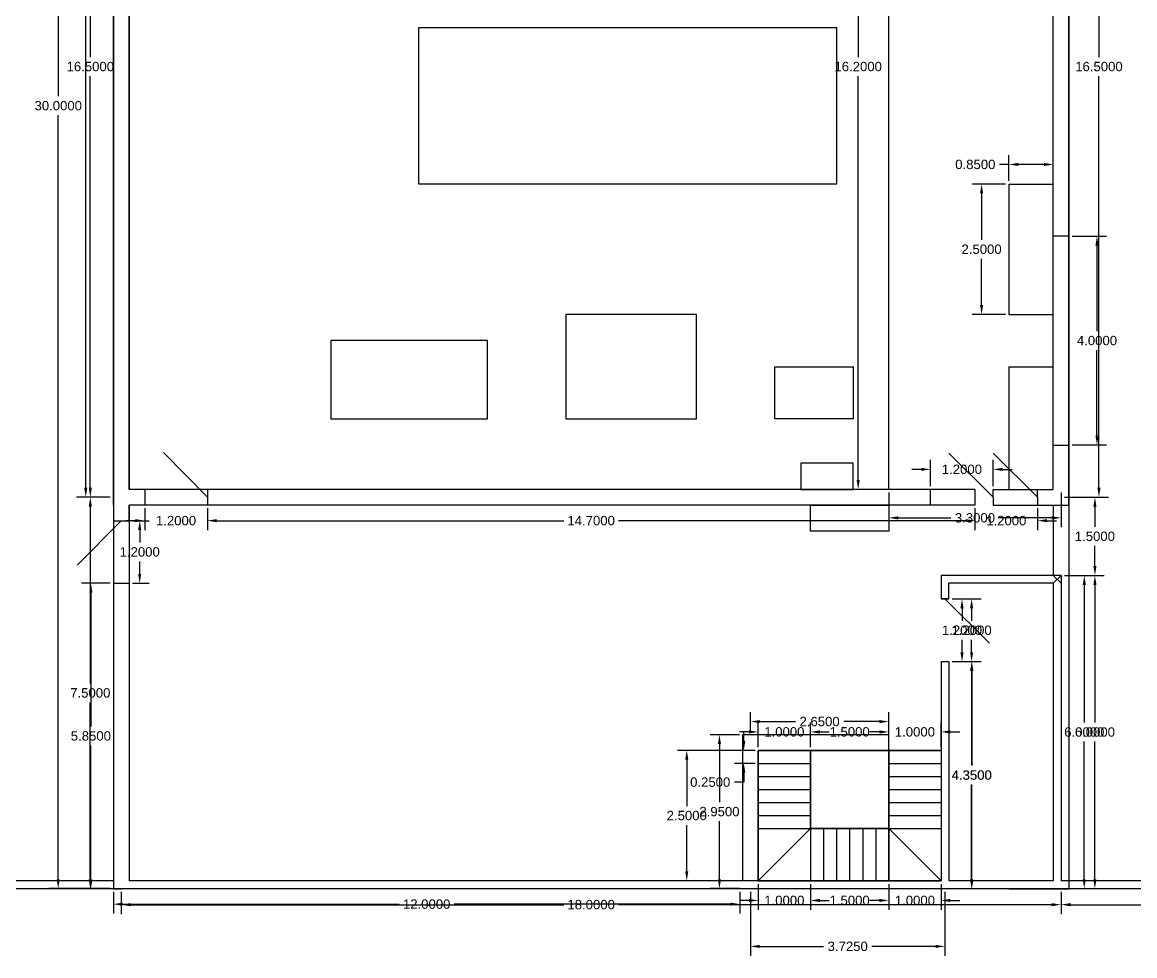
# Model space of a CAD drawing. Header units: millimetres. Extents: x 447.2 to 497.6, y 51.4 to 83.7.
# Drawn here: x 458.17 to 479.48, y 51.39 to 69.27 of the extents above; entities that cross this region are included whole.
import ezdxf

# ---------------------------------------------------------------- set-up
doc = ezdxf.new("R2010")
doc.units = ezdxf.units.MM
for name, color, linetype in [('Maq1', 30, 'Continuous'), ('Maq2', 140, 'Continuous'), ('Piso1', 1, 'Continuous'), ('Piso2', 5, 'Continuous')]:
    doc.layers.add(name, color=color, linetype=linetype)
doc.styles.get("Standard").update_dxf_attribs({"font": 'arial.ttf'})
doc.dimstyles.get("Standard").update_dxf_attribs({"dimtxt": 0.18, "dimasz": 0.18, "dimexe": 0.18, "dimexo": 0.0625, "dimgap": 0.09, "dimtad": 0, "dimtih": 1, "dimtoh": 1, "dimdec": 4, "dimzin": 0, "dimdsep": 46, "dimtxsty": 'Standard', "dimcen": 0.09, "dimadec": 0, "dimazin": 0, "dimtfac": 1, "dimtdec": 4, "dimtofl": 0, "dimtmove": 0, "dimatfit": 3, "dimfxl": 1, "dimtolj": 1, "dimtzin": 0, "dimarcsym": 0})

# ---------------------------------------------------------------- blocks, each defined once
blk = doc.blocks.new('*D41')
at = {"layer": 'Defpoints', "color": 0, "transparency": 16777216}
for p in [(478.065, 76.675), (478.065, 60.175), (478.79, 60.175)]:
    blk.add_point(p, dxfattribs=at)
at = {"layer": 'Piso1', "color": 0, "lineweight": -2, "transparency": 16777216}
for p, q in [((478.128, 76.675), (478.97, 76.675)), ((478.79, 76.495), (478.79, 68.607)), ((478.79, 60.355), (478.79, 68.243)), ((478.128, 60.175), (478.97, 60.175))]:
    blk.add_line(p, q, dxfattribs=at)
at = {"layer": 'Piso1', "color": 0, "transparency": 16777216}
for points in [[(478.76, 76.495), (478.82, 76.495), (478.79, 76.675)], [(478.76, 60.355), (478.82, 60.355), (478.79, 60.175)]]:
    blk.add_solid(points, dxfattribs=at)
at = {"layer": 'Piso1', "color": 0, "transparency": 16777216, "insert": (478.79, 68.425), "char_height": 0.18, "attachment_point": 5}
blk.add_mtext('\\A1;16.5000', dxfattribs=at)
blk = doc.blocks.new('*D43')
at = {"layer": 'Defpoints', "color": 0, "transparency": 16777216}
for p in [(459.915, 82.675), (459.386, 60.175), (459.915, 60.175)]:
    blk.add_point(p, dxfattribs=at)
at = {"layer": 'Piso1', "color": 0, "lineweight": -2, "transparency": 16777216}
for p, q in [((459.853, 82.675), (459.206, 82.675)), ((459.386, 82.495), (459.386, 71.607)), ((459.386, 60.355), (459.386, 71.243)), ((459.853, 60.175), (459.206, 60.175))]:
    blk.add_line(p, q, dxfattribs=at)
at = {"layer": 'Piso1', "color": 0, "transparency": 16777216}
for points in [[(459.356, 82.495), (459.416, 82.495), (459.386, 82.675)], [(459.356, 60.355), (459.416, 60.355), (459.386, 60.175)]]:
    blk.add_solid(points, dxfattribs=at)
at = {"layer": 'Piso1', "color": 0, "transparency": 16777216, "insert": (459.386, 71.425), "char_height": 0.18, "attachment_point": 5}
blk.add_mtext('\\A1;22.5000', dxfattribs=at)
blk = doc.blocks.new('*D45')
at = {"layer": 'Defpoints', "color": 0, "transparency": 16777216}
for p in [(461.715, 60.025), (476.415, 60.025), (461.715, 59.725)]:
    blk.add_point(p, dxfattribs=at)
at = {"layer": 'Piso1', "color": 0, "lineweight": -2, "transparency": 16777216}
for p, q in [((461.715, 59.962), (461.715, 59.545)), ((476.415, 59.962), (476.415, 59.545)), ((461.895, 59.725), (468.541, 59.725)), ((476.235, 59.725), (469.59, 59.725))]:
    blk.add_line(p, q, dxfattribs=at)
at = {"layer": 'Piso1', "color": 0, "transparency": 16777216}
for points in [[(461.895, 59.755), (461.895, 59.695), (461.715, 59.725)], [(476.235, 59.755), (476.235, 59.695), (476.415, 59.725)]]:
    blk.add_solid(points, dxfattribs=at)
at = {"layer": 'Piso1', "color": 0, "transparency": 16777216, "insert": (469.065, 59.725), "char_height": 0.18, "attachment_point": 5}
blk.add_mtext('\\A1;14.7000', dxfattribs=at)
blk = doc.blocks.new('*D46')
at = {"layer": 'Defpoints', "color": 0, "transparency": 16777216}
for p in [(473.265, 55.678), (472.265, 55.325), (473.265, 55.325)]:
    blk.add_point(p, dxfattribs=at)
at = {"layer": 'Piso1', "color": 0, "lineweight": -2, "transparency": 16777216}
for p, q in [((472.265, 55.387), (472.265, 55.858)), ((473.265, 55.387), (473.265, 55.858)), ((472.085, 55.678), (471.905, 55.678)), ((473.445, 55.678), (473.625, 55.678))]:
    blk.add_line(p, q, dxfattribs=at)
at = {"layer": 'Piso1', "color": 0, "transparency": 16777216}
for points in [[(472.085, 55.708), (472.085, 55.648), (472.265, 55.678)], [(473.445, 55.708), (473.445, 55.648), (473.265, 55.678)]]:
    blk.add_solid(points, dxfattribs=at)
at = {"layer": 'Piso1', "color": 0, "transparency": 16777216, "insert": (472.765, 55.678), "char_height": 0.18, "attachment_point": 5}
blk.add_mtext('\\A1;1.0000', dxfattribs=at)
blk = doc.blocks.new('*D48')
at = {"layer": 'Defpoints', "color": 0, "transparency": 16777216}
for p in [(473.265, 55.678), (473.265, 55.325), (474.765, 55.325)]:
    blk.add_point(p, dxfattribs=at)
at = {"layer": 'Piso1', "color": 0, "lineweight": -2, "transparency": 16777216}
for p, q in [((473.265, 55.387), (473.265, 55.858)), ((474.765, 55.387), (474.765, 55.858)), ((473.445, 55.678), (473.561, 55.678)), ((474.585, 55.678), (474.47, 55.678))]:
    blk.add_line(p, q, dxfattribs=at)
at = {"layer": 'Piso1', "color": 0, "transparency": 16777216}
for points in [[(473.445, 55.708), (473.445, 55.648), (473.265, 55.678)], [(474.585, 55.708), (474.585, 55.648), (474.765, 55.678)]]:
    blk.add_solid(points, dxfattribs=at)
at = {"layer": 'Piso1', "color": 0, "transparency": 16777216, "insert": (474.015, 55.678), "char_height": 0.18, "attachment_point": 5}
blk.add_mtext('\\A1;1.5000', dxfattribs=at)
blk = doc.blocks.new('*D49')
at = {"layer": 'Defpoints', "color": 0, "transparency": 16777216}
for p in [(475.915, 57.025), (475.915, 52.675), (476.351, 52.675)]:
    blk.add_point(p, dxfattribs=at)
at = {"layer": 'Piso1', "color": 0, "lineweight": -2, "transparency": 16777216}
for p, q in [((475.978, 57.025), (476.531, 57.025)), ((476.351, 56.845), (476.351, 55.032)), ((476.351, 52.855), (476.351, 54.668)), ((475.978, 52.675), (476.531, 52.675))]:
    blk.add_line(p, q, dxfattribs=at)
at = {"layer": 'Piso1', "color": 0, "transparency": 16777216}
for points in [[(476.321, 56.845), (476.381, 56.845), (476.351, 57.025)], [(476.321, 52.855), (476.381, 52.855), (476.351, 52.675)]]:
    blk.add_solid(points, dxfattribs=at)
at = {"layer": 'Piso1', "color": 0, "transparency": 16777216, "insert": (476.351, 54.85), "char_height": 0.18, "attachment_point": 5}
blk.add_mtext('\\A1;4.3500', dxfattribs=at)
blk = doc.blocks.new('*D50')
at = {"layer": 'Defpoints', "color": 0, "transparency": 16777216}
for p in [(475.915, 58.225), (475.915, 57.025), (476.351, 57.025)]:
    blk.add_point(p, dxfattribs=at)
at = {"layer": 'Piso1', "color": 0, "lineweight": -2, "transparency": 16777216}
for p, q in [((475.978, 58.225), (476.531, 58.225)), ((476.351, 58.045), (476.351, 57.807)), ((476.351, 57.205), (476.351, 57.443)), ((475.978, 57.025), (476.531, 57.025))]:
    blk.add_line(p, q, dxfattribs=at)
at = {"layer": 'Piso1', "color": 0, "transparency": 16777216}
for points in [[(476.321, 58.045), (476.381, 58.045), (476.351, 58.225)], [(476.321, 57.205), (476.381, 57.205), (476.351, 57.025)]]:
    blk.add_solid(points, dxfattribs=at)
at = {"layer": 'Piso1', "color": 0, "transparency": 16777216, "insert": (476.351, 57.625), "char_height": 0.18, "attachment_point": 5}
blk.add_mtext('\\A1;1.2000', dxfattribs=at)
blk = doc.blocks.new('*D52')
at = {"layer": 'Defpoints', "color": 0, "transparency": 16777216}
for p in [(459.915, 58.525), (459.484, 52.675), (459.915, 52.675)]:
    blk.add_point(p, dxfattribs=at)
at = {"layer": 'Piso1', "color": 0, "lineweight": -2, "transparency": 16777216}
for p, q in [((459.853, 58.525), (459.304, 58.525)), ((459.484, 58.345), (459.484, 55.782)), ((459.484, 52.855), (459.484, 55.418)), ((459.853, 52.675), (459.304, 52.675))]:
    blk.add_line(p, q, dxfattribs=at)
at = {"layer": 'Piso1', "color": 0, "transparency": 16777216}
for points in [[(459.454, 58.345), (459.514, 58.345), (459.484, 58.525)], [(459.454, 52.855), (459.514, 52.855), (459.484, 52.675)]]:
    blk.add_solid(points, dxfattribs=at)
at = {"layer": 'Piso1', "color": 0, "transparency": 16777216, "insert": (459.484, 55.6), "char_height": 0.18, "attachment_point": 5}
blk.add_mtext('\\A1;5.8500', dxfattribs=at)
blk = doc.blocks.new('*D53')
at = {"layer": 'Defpoints', "color": 0, "transparency": 16777216}
for p in [(460.215, 59.725), (460.215, 58.525), (460.419, 58.525)]:
    blk.add_point(p, dxfattribs=at)
at = {"layer": 'Piso1', "color": 0, "lineweight": -2, "transparency": 16777216}
for p, q in [((460.278, 59.725), (460.599, 59.725)), ((460.419, 59.545), (460.419, 59.307)), ((460.419, 58.705), (460.419, 58.943)), ((460.278, 58.525), (460.599, 58.525))]:
    blk.add_line(p, q, dxfattribs=at)
at = {"layer": 'Piso1', "color": 0, "transparency": 16777216}
for points in [[(460.389, 59.545), (460.449, 59.545), (460.419, 59.725)], [(460.389, 58.705), (460.449, 58.705), (460.419, 58.525)]]:
    blk.add_solid(points, dxfattribs=at)
at = {"layer": 'Piso1', "color": 0, "transparency": 16777216, "insert": (460.419, 59.125), "char_height": 0.18, "attachment_point": 5}
blk.add_mtext('\\A1;1.2000', dxfattribs=at)
blk = doc.blocks.new('*D54')
at = {"layer": 'Defpoints', "color": 0, "transparency": 16777216}
for p in [(460.515, 60.025), (461.715, 60.025), (460.515, 59.725)]:
    blk.add_point(p, dxfattribs=at)
at = {"layer": 'Piso1', "color": 0, "lineweight": -2, "transparency": 16777216}
for p, q in [((460.515, 59.962), (460.515, 59.545)), ((461.715, 59.962), (461.715, 59.545)), ((460.335, 59.725), (460.155, 59.725)), ((461.895, 59.725), (462.075, 59.725))]:
    blk.add_line(p, q, dxfattribs=at)
at = {"layer": 'Piso1', "color": 0, "transparency": 16777216}
for points in [[(460.335, 59.755), (460.335, 59.695), (460.515, 59.725)], [(461.895, 59.755), (461.895, 59.695), (461.715, 59.725)]]:
    blk.add_solid(points, dxfattribs=at)
at = {"layer": 'Piso1', "color": 0, "transparency": 16777216, "insert": (461.115, 59.725), "char_height": 0.18, "attachment_point": 5}
blk.add_mtext('\\A1;1.2000', dxfattribs=at)
blk = doc.blocks.new('*D55')
at = {"layer": 'Defpoints', "color": 0, "transparency": 16777216}
for p in [(476.415, 60.025), (477.615, 60.025), (476.415, 59.725)]:
    blk.add_point(p, dxfattribs=at)
at = {"layer": 'Piso1', "color": 0, "lineweight": -2, "transparency": 16777216}
for p, q in [((476.415, 59.962), (476.415, 59.545)), ((477.615, 59.962), (477.615, 59.545)), ((476.235, 59.725), (476.055, 59.725)), ((477.795, 59.725), (477.975, 59.725))]:
    blk.add_line(p, q, dxfattribs=at)
at = {"layer": 'Piso1', "color": 0, "transparency": 16777216}
for points in [[(476.235, 59.755), (476.235, 59.695), (476.415, 59.725)], [(477.795, 59.755), (477.795, 59.695), (477.615, 59.725)]]:
    blk.add_solid(points, dxfattribs=at)
at = {"layer": 'Piso1', "color": 0, "transparency": 16777216, "insert": (477.015, 59.725), "char_height": 0.18, "attachment_point": 5}
blk.add_mtext('\\A1;1.2000', dxfattribs=at)
blk = doc.blocks.new('*D56')
at = {"layer": 'Defpoints', "color": 0, "transparency": 16777216}
for p in [(472.265, 55.325), (470.896, 52.825), (472.265, 52.825)]:
    blk.add_point(p, dxfattribs=at)
at = {"layer": 'Piso1', "color": 0, "lineweight": -2, "transparency": 16777216}
for p, q in [((472.203, 55.325), (470.716, 55.325)), ((470.896, 55.145), (470.896, 54.257)), ((470.896, 53.005), (470.896, 53.893)), ((472.203, 52.825), (470.716, 52.825))]:
    blk.add_line(p, q, dxfattribs=at)
at = {"layer": 'Piso1', "color": 0, "transparency": 16777216}
for points in [[(470.866, 55.145), (470.926, 55.145), (470.896, 55.325)], [(470.866, 53.005), (470.926, 53.005), (470.896, 52.825)]]:
    blk.add_solid(points, dxfattribs=at)
at = {"layer": 'Piso1', "color": 0, "transparency": 16777216, "insert": (470.896, 54.075), "char_height": 0.18, "attachment_point": 5}
blk.add_mtext('\\A1;2.5000', dxfattribs=at)
blk = doc.blocks.new('*D57')
at = {"layer": 'Defpoints', "color": 0, "transparency": 16777216}
for p in [(472.265, 55.325), (471.988, 55.075), (472.265, 55.075)]:
    blk.add_point(p, dxfattribs=at)
at = {"layer": 'Piso1', "color": 0, "lineweight": -2, "transparency": 16777216}
for p, q in [((471.988, 55.505), (471.988, 55.685)), ((472.203, 55.325), (471.808, 55.325)), ((472.203, 55.075), (471.808, 55.075)), ((471.988, 54.895), (471.988, 54.715)), ((471.988, 54.715), (471.808, 54.715))]:
    blk.add_line(p, q, dxfattribs=at)
at = {"layer": 'Piso1', "color": 0, "transparency": 16777216}
for points in [[(471.958, 55.505), (472.018, 55.505), (471.988, 55.325)], [(471.958, 54.895), (472.018, 54.895), (471.988, 55.075)]]:
    blk.add_solid(points, dxfattribs=at)
at = {"layer": 'Piso1', "color": 0, "transparency": 16777216, "insert": (471.345, 54.715), "char_height": 0.18, "attachment_point": 5}
blk.add_mtext('\\A1;0.2500', dxfattribs=at)
blk = doc.blocks.new('*D58')
at = {"layer": 'Defpoints', "color": 0, "transparency": 16777216}
for p in [(474.765, 55.678), (474.765, 55.325), (475.765, 55.325)]:
    blk.add_point(p, dxfattribs=at)
at = {"layer": 'Piso1', "color": 0, "lineweight": -2, "transparency": 16777216}
for p, q in [((474.765, 55.387), (474.765, 55.858)), ((475.765, 55.387), (475.765, 55.858)), ((474.585, 55.678), (474.405, 55.678)), ((475.945, 55.678), (476.125, 55.678))]:
    blk.add_line(p, q, dxfattribs=at)
at = {"layer": 'Piso1', "color": 0, "transparency": 16777216}
for points in [[(474.585, 55.708), (474.585, 55.648), (474.765, 55.678)], [(475.945, 55.708), (475.945, 55.648), (475.765, 55.678)]]:
    blk.add_solid(points, dxfattribs=at)
at = {"layer": 'Piso1', "color": 0, "transparency": 16777216, "insert": (475.265, 55.678), "char_height": 0.18, "attachment_point": 5}
blk.add_mtext('\\A1;1.0000', dxfattribs=at)
blk = doc.blocks.new('*D72')
at = {"layer": 'Defpoints', "color": 0, "transparency": 16777216}
for p in [(459.473, 60.175), (459.915, 60.175), (459.915, 52.675)]:
    blk.add_point(p, dxfattribs=at)
at = {"layer": 'Piso2', "color": 0, "lineweight": -2, "transparency": 16777216}
for p, q in [((459.853, 60.175), (459.293, 60.175)), ((459.473, 59.995), (459.473, 56.607)), ((459.473, 52.855), (459.473, 56.243)), ((459.853, 52.675), (459.293, 52.675))]:
    blk.add_line(p, q, dxfattribs=at)
at = {"layer": 'Piso2', "color": 0, "transparency": 16777216}
for points in [[(459.443, 59.995), (459.503, 59.995), (459.473, 60.175)], [(459.443, 52.855), (459.503, 52.855), (459.473, 52.675)]]:
    blk.add_solid(points, dxfattribs=at)
at = {"layer": 'Piso2', "color": 0, "transparency": 16777216, "insert": (459.473, 56.425), "char_height": 0.18, "attachment_point": 5}
blk.add_mtext('\\A1;7.5000', dxfattribs=at)
blk = doc.blocks.new('*D73')
at = {"layer": 'Defpoints', "color": 0, "transparency": 16777216}
for p in [(459.915, 76.675), (459.473, 60.175), (459.915, 60.175)]:
    blk.add_point(p, dxfattribs=at)
at = {"layer": 'Piso2', "color": 0, "lineweight": -2, "transparency": 16777216}
for p, q in [((459.853, 76.675), (459.293, 76.675)), ((459.473, 76.495), (459.473, 68.607)), ((459.473, 60.355), (459.473, 68.243)), ((459.853, 60.175), (459.293, 60.175))]:
    blk.add_line(p, q, dxfattribs=at)
at = {"layer": 'Piso2', "color": 0, "transparency": 16777216}
for points in [[(459.443, 76.495), (459.503, 76.495), (459.473, 76.675)], [(459.443, 60.355), (459.503, 60.355), (459.473, 60.175)]]:
    blk.add_solid(points, dxfattribs=at)
at = {"layer": 'Piso2', "color": 0, "transparency": 16777216, "insert": (459.473, 68.425), "char_height": 0.18, "attachment_point": 5}
blk.add_mtext('\\A1;16.5000', dxfattribs=at)
blk = doc.blocks.new('*D74')
at = {"layer": 'Defpoints', "color": 0, "transparency": 16777216}
for p in [(459.915, 82.675), (458.859, 52.675), (459.915, 52.675)]:
    blk.add_point(p, dxfattribs=at)
at = {"layer": 'Piso2', "color": 0, "lineweight": -2, "transparency": 16777216}
for p, q in [((459.853, 82.675), (458.679, 82.675)), ((458.859, 82.495), (458.859, 67.857)), ((458.859, 52.855), (458.859, 67.493)), ((459.853, 52.675), (458.679, 52.675))]:
    blk.add_line(p, q, dxfattribs=at)
at = {"layer": 'Piso2', "color": 0, "transparency": 16777216}
for points in [[(458.829, 82.495), (458.889, 82.495), (458.859, 82.675)], [(458.829, 52.855), (458.889, 52.855), (458.859, 52.675)]]:
    blk.add_solid(points, dxfattribs=at)
at = {"layer": 'Piso2', "color": 0, "transparency": 16777216, "insert": (458.859, 67.675), "char_height": 0.18, "attachment_point": 5}
blk.add_mtext('\\A1;30.0000', dxfattribs=at)
blk = doc.blocks.new('*D80')
at = {"layer": 'Defpoints', "color": 0, "transparency": 16777216}
for p in [(472.115, 52.675), (475.84, 52.675), (475.84, 51.569)]:
    blk.add_point(p, dxfattribs=at)
at = {"layer": 'Piso2', "color": 0, "lineweight": -2, "transparency": 16777216}
for p, q in [((472.115, 52.612), (472.115, 51.389)), ((475.84, 52.612), (475.84, 51.389)), ((472.295, 51.569), (473.515, 51.569)), ((475.66, 51.569), (474.441, 51.569))]:
    blk.add_line(p, q, dxfattribs=at)
at = {"layer": 'Piso2', "color": 0, "transparency": 16777216}
for points in [[(472.295, 51.599), (472.295, 51.539), (472.115, 51.569)], [(475.66, 51.599), (475.66, 51.539), (475.84, 51.569)]]:
    blk.add_solid(points, dxfattribs=at)
at = {"layer": 'Piso2', "color": 0, "transparency": 16777216, "insert": (473.978, 51.569), "char_height": 0.18, "attachment_point": 5}
blk.add_mtext('\\A1;3.7250', dxfattribs=at)
blk = doc.blocks.new('*D81')
at = {"layer": 'Defpoints', "color": 0, "transparency": 16777216}
for p in [(472.265, 52.825), (473.265, 52.825), (473.265, 52.449)]:
    blk.add_point(p, dxfattribs=at)
at = {"layer": 'Piso2', "color": 0, "lineweight": -2, "transparency": 16777216}
for p, q in [((472.265, 52.762), (472.265, 52.269)), ((473.265, 52.762), (473.265, 52.269)), ((472.085, 52.449), (471.905, 52.449)), ((473.445, 52.449), (473.625, 52.449))]:
    blk.add_line(p, q, dxfattribs=at)
at = {"layer": 'Piso2', "color": 0, "transparency": 16777216}
for points in [[(472.085, 52.479), (472.085, 52.419), (472.265, 52.449)], [(473.445, 52.479), (473.445, 52.419), (473.265, 52.449)]]:
    blk.add_solid(points, dxfattribs=at)
at = {"layer": 'Piso2', "color": 0, "transparency": 16777216, "insert": (472.765, 52.449), "char_height": 0.18, "attachment_point": 5}
blk.add_mtext('\\A1;1.0000', dxfattribs=at)
blk = doc.blocks.new('*D82')
at = {"layer": 'Defpoints', "color": 0, "transparency": 16777216}
for p in [(473.265, 52.825), (474.765, 52.825), (473.265, 52.449)]:
    blk.add_point(p, dxfattribs=at)
at = {"layer": 'Piso2', "color": 0, "lineweight": -2, "transparency": 16777216}
for p, q in [((473.265, 52.762), (473.265, 52.269)), ((474.765, 52.762), (474.765, 52.269)), ((473.445, 52.449), (473.561, 52.449)), ((474.585, 52.449), (474.47, 52.449))]:
    blk.add_line(p, q, dxfattribs=at)
at = {"layer": 'Piso2', "color": 0, "transparency": 16777216}
for points in [[(473.445, 52.479), (473.445, 52.419), (473.265, 52.449)], [(474.585, 52.479), (474.585, 52.419), (474.765, 52.449)]]:
    blk.add_solid(points, dxfattribs=at)
at = {"layer": 'Piso2', "color": 0, "transparency": 16777216, "insert": (474.015, 52.449), "char_height": 0.18, "attachment_point": 5}
blk.add_mtext('\\A1;1.5000', dxfattribs=at)
blk = doc.blocks.new('*D83')
at = {"layer": 'Defpoints', "color": 0, "transparency": 16777216}
for p in [(474.765, 52.825), (475.765, 52.825), (474.765, 52.449)]:
    blk.add_point(p, dxfattribs=at)
at = {"layer": 'Piso2', "color": 0, "lineweight": -2, "transparency": 16777216}
for p, q in [((474.765, 52.762), (474.765, 52.269)), ((475.765, 52.762), (475.765, 52.269)), ((474.585, 52.449), (474.405, 52.449)), ((475.945, 52.449), (476.125, 52.449))]:
    blk.add_line(p, q, dxfattribs=at)
at = {"layer": 'Piso2', "color": 0, "transparency": 16777216}
for points in [[(474.585, 52.479), (474.585, 52.419), (474.765, 52.449)], [(475.945, 52.479), (475.945, 52.419), (475.765, 52.449)]]:
    blk.add_solid(points, dxfattribs=at)
at = {"layer": 'Piso2', "color": 0, "transparency": 16777216, "insert": (475.265, 52.449), "char_height": 0.18, "attachment_point": 5}
blk.add_mtext('\\A1;1.0000', dxfattribs=at)
blk = doc.blocks.new('*D84')
at = {"layer": 'Defpoints', "color": 0, "transparency": 16777216}
for p in [(474.765, 55.876), (472.115, 55.625), (474.765, 55.625)]:
    blk.add_point(p, dxfattribs=at)
at = {"layer": 'Piso2', "color": 0, "lineweight": -2, "transparency": 16777216}
for p, q in [((472.115, 55.687), (472.115, 56.056)), ((474.765, 55.687), (474.765, 56.056)), ((472.295, 55.876), (472.976, 55.876)), ((474.585, 55.876), (473.905, 55.876))]:
    blk.add_line(p, q, dxfattribs=at)
at = {"layer": 'Piso2', "color": 0, "transparency": 16777216}
for points in [[(472.295, 55.906), (472.295, 55.846), (472.115, 55.876)], [(474.585, 55.906), (474.585, 55.846), (474.765, 55.876)]]:
    blk.add_solid(points, dxfattribs=at)
at = {"layer": 'Piso2', "color": 0, "transparency": 16777216, "insert": (473.44, 55.876), "char_height": 0.18, "attachment_point": 5}
blk.add_mtext('\\A1;2.6500', dxfattribs=at)
blk = doc.blocks.new('*D85')
at = {"layer": 'Defpoints', "color": 0, "transparency": 16777216}
for p in [(471.965, 55.625), (471.522, 52.675), (471.965, 52.675)]:
    blk.add_point(p, dxfattribs=at)
at = {"layer": 'Piso2', "color": 0, "lineweight": -2, "transparency": 16777216}
for p, q in [((471.903, 55.625), (471.342, 55.625)), ((471.522, 55.445), (471.522, 54.332)), ((471.522, 52.855), (471.522, 53.968)), ((471.903, 52.675), (471.342, 52.675))]:
    blk.add_line(p, q, dxfattribs=at)
at = {"layer": 'Piso2', "color": 0, "transparency": 16777216}
for points in [[(471.492, 55.445), (471.552, 55.445), (471.522, 55.625)], [(471.492, 52.855), (471.552, 52.855), (471.522, 52.675)]]:
    blk.add_solid(points, dxfattribs=at)
at = {"layer": 'Piso2', "color": 0, "transparency": 16777216, "insert": (471.522, 54.15), "char_height": 0.18, "attachment_point": 5}
blk.add_mtext('\\A1;2.9500', dxfattribs=at)
blk = doc.blocks.new('*D90')
at = {"layer": 'Defpoints', "color": 0, "transparency": 16777216}
for p in [(478.215, 65.175), (478.752, 65.175), (478.215, 61.175)]:
    blk.add_point(p, dxfattribs=at)
at = {"layer": 'Piso2', "color": 0, "lineweight": -2, "transparency": 16777216}
for p, q in [((478.278, 65.175), (478.932, 65.175)), ((478.752, 64.995), (478.752, 63.357)), ((478.752, 61.355), (478.752, 62.993)), ((478.278, 61.175), (478.932, 61.175))]:
    blk.add_line(p, q, dxfattribs=at)
at = {"layer": 'Piso2', "color": 0, "transparency": 16777216}
for points in [[(478.722, 64.995), (478.782, 64.995), (478.752, 65.175)], [(478.722, 61.355), (478.782, 61.355), (478.752, 61.175)]]:
    blk.add_solid(points, dxfattribs=at)
at = {"layer": 'Piso2', "color": 0, "transparency": 16777216, "insert": (478.752, 63.175), "char_height": 0.18, "attachment_point": 5}
blk.add_mtext('\\A1;4.0000', dxfattribs=at)
blk = doc.blocks.new('*D91')
at = {"layer": 'Defpoints', "color": 0, "transparency": 16777216}
for p in [(477.065, 66.175), (476.542, 63.675), (477.065, 63.675)]:
    blk.add_point(p, dxfattribs=at)
at = {"layer": 'Piso2', "color": 0, "lineweight": -2, "transparency": 16777216}
for p, q in [((477.003, 66.175), (476.362, 66.175)), ((476.542, 65.995), (476.542, 65.107)), ((476.542, 63.855), (476.542, 64.743)), ((477.003, 63.675), (476.362, 63.675))]:
    blk.add_line(p, q, dxfattribs=at)
at = {"layer": 'Piso2', "color": 0, "transparency": 16777216}
for points in [[(476.512, 65.995), (476.572, 65.995), (476.542, 66.175)], [(476.512, 63.855), (476.572, 63.855), (476.542, 63.675)]]:
    blk.add_solid(points, dxfattribs=at)
at = {"layer": 'Piso2', "color": 0, "transparency": 16777216, "insert": (476.542, 64.925), "char_height": 0.18, "attachment_point": 5}
blk.add_mtext('\\A1;2.5000', dxfattribs=at)
blk = doc.blocks.new('*D93')
at = {"layer": 'Defpoints', "color": 0, "transparency": 16777216}
for p in [(477.065, 66.55), (477.065, 66.175), (477.915, 66.175)]:
    blk.add_point(p, dxfattribs=at)
at = {"layer": 'Piso2', "color": 0, "lineweight": -2, "transparency": 16777216}
for p, q in [((477.065, 66.237), (477.065, 66.73)), ((477.915, 66.237), (477.915, 66.73)), ((477.065, 66.55), (476.885, 66.55)), ((477.735, 66.55), (477.245, 66.55))]:
    blk.add_line(p, q, dxfattribs=at)
at = {"layer": 'Piso2', "color": 0, "transparency": 16777216}
for points in [[(477.245, 66.58), (477.245, 66.52), (477.065, 66.55)], [(477.735, 66.58), (477.735, 66.52), (477.915, 66.55)]]:
    blk.add_solid(points, dxfattribs=at)
at = {"layer": 'Piso2', "color": 0, "transparency": 16777216, "insert": (476.422, 66.55), "char_height": 0.18, "attachment_point": 5}
blk.add_mtext('\\A1;0.8500', dxfattribs=at)
blk = doc.blocks.new('*D98')
at = {"layer": 'Defpoints', "color": 0, "transparency": 16777216}
for p in [(475.565, 60.708), (475.565, 60.325), (476.765, 60.325)]:
    blk.add_point(p, dxfattribs=at)
at = {"layer": 'Piso2', "color": 0, "lineweight": -2, "transparency": 16777216}
for p, q in [((475.565, 60.387), (475.565, 60.888)), ((476.765, 60.387), (476.765, 60.888)), ((475.385, 60.708), (475.205, 60.708)), ((476.945, 60.708), (477.125, 60.708))]:
    blk.add_line(p, q, dxfattribs=at)
at = {"layer": 'Piso2', "color": 0, "transparency": 16777216}
for points in [[(475.385, 60.738), (475.385, 60.678), (475.565, 60.708)], [(476.945, 60.738), (476.945, 60.678), (476.765, 60.708)]]:
    blk.add_solid(points, dxfattribs=at)
at = {"layer": 'Piso2', "color": 0, "transparency": 16777216, "insert": (476.165, 60.708), "char_height": 0.18, "attachment_point": 5}
blk.add_mtext('\\A1;1.2000', dxfattribs=at)
blk = doc.blocks.new('*D99')
at = {"layer": 'Defpoints', "color": 0, "transparency": 16777216}
for p in [(474.765, 76.525), (474.179, 60.325), (474.765, 60.325)]:
    blk.add_point(p, dxfattribs=at)
at = {"layer": 'Piso2', "color": 0, "lineweight": -2, "transparency": 16777216}
for p, q in [((474.703, 76.525), (473.999, 76.525)), ((474.179, 76.345), (474.179, 68.607)), ((474.179, 60.505), (474.179, 68.243)), ((474.703, 60.325), (473.999, 60.325))]:
    blk.add_line(p, q, dxfattribs=at)
at = {"layer": 'Piso2', "color": 0, "transparency": 16777216}
for points in [[(474.149, 76.345), (474.209, 76.345), (474.179, 76.525)], [(474.149, 60.505), (474.209, 60.505), (474.179, 60.325)]]:
    blk.add_solid(points, dxfattribs=at)
at = {"layer": 'Piso2', "color": 0, "transparency": 16777216, "insert": (474.179, 68.425), "char_height": 0.18, "attachment_point": 5}
blk.add_mtext('\\A1;16.2000', dxfattribs=at)
blk = doc.blocks.new('*D100')
at = {"layer": 'Defpoints', "color": 0, "transparency": 16777216}
for p in [(459.915, 52.675), (471.915, 52.675), (471.915, 52.378)]:
    blk.add_point(p, dxfattribs=at)
at = {"layer": 'Piso2', "color": 0, "lineweight": -2, "transparency": 16777216}
for p, q in [((459.915, 52.612), (459.915, 52.198)), ((471.915, 52.612), (471.915, 52.198)), ((460.095, 52.378), (465.391, 52.378)), ((471.735, 52.378), (466.44, 52.378))]:
    blk.add_line(p, q, dxfattribs=at)
at = {"layer": 'Piso2', "color": 0, "transparency": 16777216}
for points in [[(460.095, 52.408), (460.095, 52.348), (459.915, 52.378)], [(471.735, 52.408), (471.735, 52.348), (471.915, 52.378)]]:
    blk.add_solid(points, dxfattribs=at)
at = {"layer": 'Piso2', "color": 0, "transparency": 16777216, "insert": (465.915, 52.378), "char_height": 0.18, "attachment_point": 5}
blk.add_mtext('\\A1;12.0000', dxfattribs=at)
blk = doc.blocks.new('*D101')
at = {"layer": 'Defpoints', "color": 0, "transparency": 16777216}
for p in [(478.065, 52.675), (484.065, 52.675), (478.065, 52.368)]:
    blk.add_point(p, dxfattribs=at)
at = {"layer": 'Piso1', "color": 0, "lineweight": -2, "transparency": 16777216}
for p, q in [((478.065, 52.612), (478.065, 52.188)), ((484.065, 52.612), (484.065, 52.188)), ((478.245, 52.368), (480.602, 52.368)), ((483.885, 52.368), (481.529, 52.368))]:
    blk.add_line(p, q, dxfattribs=at)
at = {"layer": 'Piso1', "color": 0, "transparency": 16777216}
for points in [[(478.245, 52.398), (478.245, 52.338), (478.065, 52.368)], [(483.885, 52.398), (483.885, 52.338), (484.065, 52.368)]]:
    blk.add_solid(points, dxfattribs=at)
at = {"layer": 'Piso1', "color": 0, "transparency": 16777216, "insert": (481.065, 52.368), "char_height": 0.18, "attachment_point": 5}
blk.add_mtext('\\A1;6.0000', dxfattribs=at)
blk = doc.blocks.new('*D102')
at = {"layer": 'Defpoints', "color": 0, "transparency": 16777216}
for p in [(460.065, 52.675), (478.065, 52.675), (478.065, 52.368)]:
    blk.add_point(p, dxfattribs=at)
at = {"layer": 'Piso1', "color": 0, "lineweight": -2, "transparency": 16777216}
for p, q in [((460.065, 52.612), (460.065, 52.188)), ((478.065, 52.612), (478.065, 52.188)), ((460.245, 52.368), (468.541, 52.368)), ((477.885, 52.368), (469.59, 52.368))]:
    blk.add_line(p, q, dxfattribs=at)
at = {"layer": 'Piso1', "color": 0, "transparency": 16777216}
for points in [[(460.245, 52.398), (460.245, 52.338), (460.065, 52.368)], [(477.885, 52.398), (477.885, 52.338), (478.065, 52.368)]]:
    blk.add_solid(points, dxfattribs=at)
at = {"layer": 'Piso1', "color": 0, "transparency": 16777216, "insert": (469.065, 52.368), "char_height": 0.18, "attachment_point": 5}
blk.add_mtext('\\A1;18.0000', dxfattribs=at)
blk = doc.blocks.new('*D103')
at = {"layer": 'Defpoints', "color": 0, "transparency": 16777216}
for p in [(478.065, 58.675), (478.509, 58.675), (478.065, 52.675)]:
    blk.add_point(p, dxfattribs=at)
at = {"layer": 'Piso1', "color": 0, "lineweight": -2, "transparency": 16777216}
for p, q in [((478.128, 58.675), (478.689, 58.675)), ((478.509, 58.495), (478.509, 55.857)), ((478.509, 52.855), (478.509, 55.493)), ((478.128, 52.675), (478.689, 52.675))]:
    blk.add_line(p, q, dxfattribs=at)
at = {"layer": 'Piso1', "color": 0, "transparency": 16777216}
for points in [[(478.479, 58.495), (478.539, 58.495), (478.509, 58.675)], [(478.479, 52.855), (478.539, 52.855), (478.509, 52.675)]]:
    blk.add_solid(points, dxfattribs=at)
at = {"layer": 'Piso1', "color": 0, "transparency": 16777216, "insert": (478.509, 55.675), "char_height": 0.18, "attachment_point": 5}
blk.add_mtext('\\A1;6.0000', dxfattribs=at)
blk = doc.blocks.new('*D109')
at = {"layer": 'Defpoints', "color": 0, "transparency": 16777216}
for p in [(474.765, 60.325), (478.065, 60.325), (474.765, 59.779)]:
    blk.add_point(p, dxfattribs=at)
at = {"layer": 'Piso2', "color": 0, "lineweight": -2, "transparency": 16777216}
for p, q in [((474.765, 60.262), (474.765, 59.599)), ((478.065, 60.262), (478.065, 59.599)), ((474.945, 59.779), (475.952, 59.779)), ((477.885, 59.779), (476.879, 59.779))]:
    blk.add_line(p, q, dxfattribs=at)
at = {"layer": 'Piso2', "color": 0, "transparency": 16777216}
for points in [[(474.945, 59.809), (474.945, 59.749), (474.765, 59.779)], [(477.885, 59.809), (477.885, 59.749), (478.065, 59.779)]]:
    blk.add_solid(points, dxfattribs=at)
at = {"layer": 'Piso2', "color": 0, "transparency": 16777216, "insert": (476.415, 59.779), "char_height": 0.18, "attachment_point": 5}
blk.add_mtext('\\A1;3.3000', dxfattribs=at)
blk = doc.blocks.new('*D110')
at = {"layer": 'Defpoints', "color": 0, "transparency": 16777216}
for p in [(475.915, 58.225), (475.915, 57.025), (476.167, 57.025)]:
    blk.add_point(p, dxfattribs=at)
at = {"layer": 'Piso2', "color": 0, "lineweight": -2, "transparency": 16777216}
for p, q in [((475.978, 58.225), (476.347, 58.225)), ((476.167, 58.045), (476.167, 57.807)), ((476.167, 57.205), (476.167, 57.443)), ((475.978, 57.025), (476.347, 57.025))]:
    blk.add_line(p, q, dxfattribs=at)
at = {"layer": 'Piso2', "color": 0, "transparency": 16777216}
for points in [[(476.137, 58.045), (476.197, 58.045), (476.167, 58.225)], [(476.137, 57.205), (476.197, 57.205), (476.167, 57.025)]]:
    blk.add_solid(points, dxfattribs=at)
at = {"layer": 'Piso2', "color": 0, "transparency": 16777216, "insert": (476.167, 57.625), "char_height": 0.18, "attachment_point": 5}
blk.add_mtext('\\A1;1.2000', dxfattribs=at)
blk = doc.blocks.new('*D111')
at = {"layer": 'Defpoints', "color": 0, "transparency": 16777216}
for p in [(475.915, 57.025), (476.356, 57.025), (475.915, 52.675)]:
    blk.add_point(p, dxfattribs=at)
at = {"layer": 'Piso2', "color": 0, "lineweight": -2, "transparency": 16777216}
for p, q in [((475.978, 57.025), (476.536, 57.025)), ((476.356, 56.845), (476.356, 55.032)), ((476.356, 52.855), (476.356, 54.668)), ((475.978, 52.675), (476.536, 52.675))]:
    blk.add_line(p, q, dxfattribs=at)
at = {"layer": 'Piso2', "color": 0, "transparency": 16777216}
for points in [[(476.326, 56.845), (476.386, 56.845), (476.356, 57.025)], [(476.326, 52.855), (476.386, 52.855), (476.356, 52.675)]]:
    blk.add_solid(points, dxfattribs=at)
at = {"layer": 'Piso2', "color": 0, "transparency": 16777216, "insert": (476.356, 54.85), "char_height": 0.18, "attachment_point": 5}
blk.add_mtext('\\A1;4.3500', dxfattribs=at)
blk = doc.blocks.new('*D112')
at = {"layer": 'Defpoints', "color": 0, "transparency": 16777216}
for p in [(478.215, 58.675), (478.215, 52.675), (478.712, 52.675)]:
    blk.add_point(p, dxfattribs=at)
at = {"layer": 'Piso2', "color": 0, "lineweight": -2, "transparency": 16777216}
for p, q in [((478.278, 58.675), (478.892, 58.675)), ((478.712, 58.495), (478.712, 55.857)), ((478.712, 52.855), (478.712, 55.493)), ((478.278, 52.675), (478.892, 52.675))]:
    blk.add_line(p, q, dxfattribs=at)
at = {"layer": 'Piso2', "color": 0, "transparency": 16777216}
for points in [[(478.682, 58.495), (478.742, 58.495), (478.712, 58.675)], [(478.682, 52.855), (478.742, 52.855), (478.712, 52.675)]]:
    blk.add_solid(points, dxfattribs=at)
at = {"layer": 'Piso2', "color": 0, "transparency": 16777216, "insert": (478.712, 55.675), "char_height": 0.18, "attachment_point": 5}
blk.add_mtext('\\A1;6.0000', dxfattribs=at)
blk = doc.blocks.new('*D113')
at = {"layer": 'Defpoints', "color": 0, "transparency": 16777216}
for p in [(478.215, 60.175), (478.215, 58.675), (478.712, 58.675)]:
    blk.add_point(p, dxfattribs=at)
at = {"layer": 'Piso2', "color": 0, "lineweight": -2, "transparency": 16777216}
for p, q in [((478.278, 60.175), (478.892, 60.175)), ((478.712, 59.995), (478.712, 59.607)), ((478.712, 58.855), (478.712, 59.243)), ((478.278, 58.675), (478.892, 58.675))]:
    blk.add_line(p, q, dxfattribs=at)
at = {"layer": 'Piso2', "color": 0, "transparency": 16777216}
for points in [[(478.682, 59.995), (478.742, 59.995), (478.712, 60.175)], [(478.682, 58.855), (478.742, 58.855), (478.712, 58.675)]]:
    blk.add_solid(points, dxfattribs=at)
at = {"layer": 'Piso2', "color": 0, "transparency": 16777216, "insert": (478.712, 59.425), "char_height": 0.18, "attachment_point": 5}
blk.add_mtext('\\A1;1.5000', dxfattribs=at)

msp = doc.modelspace()

# ---------------------------------------------------------------- linework, layer by layer
at = {"layer": 'Maq1'}
for p, q in [((465.76548, 66.17462), (465.76548, 69.17462)), ((465.76548, 69.17462), (473.76548, 69.17462)), ((473.76548, 69.17462), (473.76548, 66.17462)), ((473.76548, 66.17462), (465.76548, 66.17462)), ((469.07952, 63.67462), (468.57952, 63.67462)), ((468.57952, 63.67462), (468.57952, 61.67462)), ((471.07952, 63.67462), (469.07952, 63.67462)), ((471.07952, 63.17462), (471.07952, 63.67462)), ((467.07952, 63.17462), (464.07952, 63.17462)), ((464.07952, 63.17462), (464.07952, 61.67462)), ((467.07952, 62.67462), (467.07952, 63.17462)), ((471.07952, 61.67462), (471.07952, 63.17462)), ((467.07952, 61.67462), (467.07952, 62.67462)), ((472.57952, 61.67462), (472.57952, 62.67462)), ((472.57952, 62.67462), (474.07952, 62.67462)), ((474.07952, 62.67462), (474.07952, 61.67462)), ((464.07952, 61.67462), (467.07952, 61.67462)), ((468.57952, 61.67462), (471.07952, 61.67462)), ((474.07952, 61.67462), (472.57952, 61.67462)), ((474.07952, 60.82462), (473.07952, 60.82462)), ((473.07952, 60.82462), (473.07952, 60.32462)), ((474.07952, 60.32462), (474.07952, 60.82462)), ((473.07952, 60.32462), (474.07952, 60.32462)), ((473.26548, 55.32462), (473.26548, 53.82462)), ((474.76548, 55.32462), (473.26548, 55.32462)), ((474.76548, 53.82462), (474.76548, 55.32462)), ((473.26548, 53.82462), (474.76548, 53.82462))]:
    msp.add_line(p, q, dxfattribs=at)
at = {"layer": 'Maq2'}
for p, q in [((473.26548, 59.52462), (473.26548, 60.02462)), ((473.26548, 60.02462), (474.76548, 60.02462)), ((474.76548, 60.02462), (474.76548, 59.52462)), ((474.76548, 59.52462), (473.26548, 59.52462)), ((473.26548, 55.32462), (474.76548, 55.32462)), ((473.26548, 53.82462), (473.26548, 55.32462)), ((474.76548, 55.32462), (474.76548, 53.82462)), ((474.76548, 53.82462), (473.26548, 53.82462))]:
    msp.add_line(p, q, dxfattribs=at)
at = {"layer": 'Piso1'}
for p, q in [((459.91548, 60.02462), (459.91548, 82.52462)), ((460.21548, 60.32462), (460.21548, 82.52462)), ((477.91548, 60.32462), (477.91548, 76.67462)), ((478.21548, 60.17462), (478.21548, 76.52462)), ((460.87383, 61.02997), (461.71548, 60.17462)), ((477.61548, 60.17462), (476.76347, 61.01965)), ((460.51548, 60.32462), (460.21548, 60.32462)), ((460.51548, 60.32462), (460.51548, 60.02462)), ((461.71548, 60.32462), (461.71548, 60.02462)), ((476.41548, 60.32462), (461.71548, 60.32462)), ((476.41548, 60.32462), (476.41548, 60.02462)), ((477.61548, 60.17462), (477.61548, 60.32462)), ((477.61548, 60.32462), (477.91548, 60.32462)), ((477.61548, 60.17462), (477.61548, 60.17462)), ((477.61548, 60.17462), (477.61548, 60.02462)), ((478.21548, 60.02462), (478.21548, 60.17462)), ((459.91548, 60.02462), (459.91548, 59.72462)), ((460.51548, 60.02462), (460.21548, 60.02462)), ((460.21548, 59.72462), (460.21548, 60.02462)), ((476.41548, 60.02462), (461.71548, 60.02462)), ((477.61548, 60.02462), (478.21548, 60.02462)), ((459.22045, 58.87261), (460.06548, 59.72462)), ((459.91548, 59.72462), (460.21548, 59.72462)), ((478.06548, 58.67462), (475.76548, 58.67462)), ((475.76548, 58.67462), (475.76548, 58.52462)), ((478.06548, 58.67462), (477.91548, 58.52462)), ((477.91548, 58.67462), (478.06548, 58.52462)), ((478.06548, 58.67462), (478.06548, 52.82462)), ((459.91548, 58.52462), (459.91548, 52.82462)), ((459.91548, 58.52462), (460.21548, 58.52462)), ((460.21548, 58.52462), (460.21548, 52.82462)), ((475.76548, 58.52462), (475.76548, 58.22462)), ((477.91548, 58.52462), (475.91548, 58.52462)), ((475.91548, 58.22462), (475.91548, 58.52462)), ((477.91548, 58.52462), (477.91548, 52.82462)), ((475.91548, 58.22462), (475.76548, 58.22462)), ((476.69249, 57.37959), (475.84048, 58.22462)), ((475.76548, 57.02462), (475.76548, 52.82462)), ((475.76548, 57.02462), (475.91548, 57.02462)), ((475.91548, 57.02462), (475.91548, 52.82462)), ((473.26548, 55.32462), (472.26548, 55.32462)), ((472.26548, 55.32462), (472.26548, 52.82462)), ((473.26548, 53.82462), (473.26548, 55.32462)), ((475.76548, 55.32462), (474.76548, 55.32462)), ((474.76548, 55.32462), (474.76548, 53.82462)), ((472.26548, 55.07462), (473.26548, 55.07462)), ((474.76548, 55.07462), (475.76548, 55.07462)), ((472.26548, 54.82462), (473.26548, 54.82462)), ((472.26548, 54.82462), (473.26548, 54.82462)), ((472.26548, 54.82462), (473.26548, 54.82462)), ((474.76548, 54.82462), (475.76548, 54.82462)), ((474.76548, 54.82462), (475.76548, 54.82462)), ((474.76548, 54.82462), (475.76548, 54.82462)), ((472.26548, 54.57462), (473.26548, 54.57462)), ((474.76548, 54.57462), (475.76548, 54.57462)), ((472.26548, 54.32462), (473.26548, 54.32462)), ((474.76548, 54.32462), (475.76548, 54.32462)), ((472.26548, 54.07462), (473.26548, 54.07462)), ((474.76548, 54.07462), (475.76548, 54.07462)), ((472.26548, 53.82462), (473.26548, 53.82462)), ((473.26548, 53.82462), (472.26548, 52.82462)), ((474.76548, 53.82462), (473.26548, 53.82462)), ((473.26548, 53.82462), (473.26548, 52.82462)), ((473.51548, 53.82462), (473.51548, 52.82462)), ((473.76548, 53.82462), (473.76548, 52.82462)), ((474.01548, 53.82462), (474.01548, 52.82462)), ((474.01548, 53.82462), (474.01548, 52.82462)), ((474.01548, 53.82462), (474.01548, 52.82462)), ((474.26548, 53.82462), (474.26548, 52.82462)), ((474.26548, 53.82462), (474.26548, 52.82462)), ((474.26548, 53.82462), (474.26548, 52.82462)), ((474.26548, 53.82462), (474.26548, 52.82462)), ((474.51548, 53.82462), (474.51548, 52.82462)), ((474.76548, 53.82462), (475.76548, 53.82462)), ((474.76548, 53.82462), (474.76548, 52.82462)), ((474.76548, 53.82462), (475.76548, 52.82462)), ((460.06548, 52.67462), (448.06548, 52.67462)), ((459.91548, 52.82462), (448.21548, 52.82462)), ((478.06548, 52.67462), (460.06548, 52.67462)), ((475.76548, 52.82462), (460.21548, 52.82462)), ((475.76548, 52.82462), (460.21548, 52.82462)), ((475.76548, 52.82462), (460.21548, 52.82462)), ((475.76548, 52.82462), (460.21548, 52.82462)), ((477.91548, 52.82462), (475.91548, 52.82462)), ((477.91548, 52.82462), (475.91548, 52.82462)), ((477.91548, 52.82462), (475.91548, 52.82462)), ((477.91548, 52.82462), (475.91548, 52.82462)), ((477.06548, 52.67462), (478.06548, 52.67462)), ((483.91548, 52.82462), (478.06548, 52.82462)), ((496.06548, 52.67462), (478.06548, 52.67462))]:
    msp.add_line(p, q, dxfattribs=at)
at = {"layer": 'Piso2'}
for p, q in [((459.91548, 82.67462), (459.91548, 52.67462)), ((460.21548, 76.52462), (460.21548, 60.32462)), ((474.76548, 60.32462), (474.76548, 76.52462)), ((477.91548, 60.32462), (477.91548, 76.52462)), ((478.21548, 76.52462), (478.21548, 60.02462)), ((477.06548, 66.17462), (477.06548, 63.67462)), ((477.06548, 66.17462), (477.91548, 66.17462)), ((478.21548, 65.17462), (477.91548, 65.17462)), ((477.06548, 63.67462), (477.91548, 63.67462)), ((477.06548, 62.67462), (477.06548, 60.32462)), ((477.06548, 62.67462), (477.91548, 62.67462)), ((478.21548, 62.67462), (478.21548, 60.67462)), ((477.91548, 61.17462), (478.21548, 61.17462)), ((476.76548, 60.17462), (475.91347, 61.01965)), ((475.56549, 60.32462), (460.21548, 60.32462)), ((475.56549, 60.02462), (475.56549, 60.32462)), ((476.76548, 60.17462), (476.76548, 60.32462)), ((476.76548, 60.32462), (477.91548, 60.32462)), ((476.76548, 60.17462), (476.76548, 60.02462)), ((475.56549, 60.02462), (460.21548, 60.02462)), ((460.21548, 60.02462), (460.21548, 52.82462)), ((476.76548, 60.02462), (477.91548, 60.02462)), ((477.91548, 60.02462), (477.91548, 58.67462)), ((478.21548, 60.02462), (478.21548, 58.67462)), ((477.91548, 58.67462), (475.76548, 58.67462)), ((475.76548, 58.67462), (475.76548, 58.52462)), ((478.21548, 58.67462), (478.21548, 52.67462)), ((475.76548, 58.52462), (475.76548, 58.22462)), ((477.91548, 58.52462), (475.91548, 58.52462)), ((475.91548, 58.22462), (475.91548, 58.52462)), ((477.91548, 58.52462), (477.91548, 52.82462)), ((475.76548, 58.22462), (475.91548, 58.22462)), ((476.69249, 57.37959), (475.84048, 58.22462)), ((475.76548, 57.02462), (475.76548, 52.82462)), ((475.76548, 57.02462), (475.91548, 57.02462)), ((475.91548, 57.02462), (475.91548, 52.82462)), ((472.26548, 55.62462), (471.96548, 55.62462)), ((471.96548, 55.62462), (471.96548, 52.82462)), ((474.76548, 55.62462), (472.26548, 55.62462)), ((474.76548, 55.32462), (474.76548, 55.62462)), ((472.26548, 52.82462), (472.26548, 55.32462)), ((472.26548, 55.32462), (473.26548, 55.32462)), ((473.26548, 55.32462), (473.26548, 52.82462)), ((473.26548, 55.32462), (474.76548, 55.32462)), ((474.76548, 52.82462), (474.76548, 55.32462)), ((474.76548, 55.32462), (475.76548, 55.32462)), ((472.26548, 55.07462), (473.26548, 55.07462)), ((474.76548, 55.07462), (475.76548, 55.07462)), ((472.26548, 54.82462), (473.26548, 54.82462)), ((474.76548, 54.82462), (475.76548, 54.82462)), ((472.26548, 54.57462), (473.26548, 54.57462)), ((474.76548, 54.57462), (475.76548, 54.57462)), ((472.26548, 54.32462), (473.26548, 54.32462)), ((474.76548, 54.32462), (475.76548, 54.32462)), ((472.26548, 54.07462), (473.26548, 54.07462)), ((474.76548, 54.07462), (475.76548, 54.07462)), ((472.26548, 53.82462), (475.76548, 53.82462)), ((473.26548, 53.82462), (472.26548, 52.82462)), ((473.51548, 53.82462), (473.51548, 52.82462)), ((473.76548, 53.82462), (473.76548, 52.82462)), ((474.01548, 53.82462), (474.01548, 52.82462)), ((474.26548, 53.82462), (474.26548, 52.82462)), ((474.51548, 53.82462), (474.51548, 52.82462)), ((474.76548, 53.82462), (475.76548, 52.82462)), ((459.91548, 52.67462), (460.06548, 52.67462)), ((472.26548, 52.67462), (460.06548, 52.67462)), ((471.96548, 52.82462), (460.21548, 52.82462)), ((472.26548, 52.82462), (475.76548, 52.82462)), ((475.76548, 52.67462), (472.26548, 52.67462)), ((477.91548, 52.67462), (475.76548, 52.67462)), ((477.91548, 52.82462), (475.91548, 52.82462)), ((477.91548, 52.67462), (478.21548, 52.67462))]:
    msp.add_line(p, q, dxfattribs=at)

# ---------------------------------------------------------------- dimensions: what is measured, and where the dimension line sits
at = {"layer": 'Piso1'}
for base, p1, p2, picture, middle in [((459.38647, 60.17462), (459.91548, 82.67462), (459.91548, 60.17462), '*D43', (459.38647, 71.42462)), ((478.50904, 58.67462), (478.06548, 52.67462), (478.06548, 58.67462), '*D103', (478.50904, 55.67462)), ((459.48422, 52.67462), (459.91548, 58.52462), (459.91548, 52.67462), '*D52', (459.48422, 55.59962)), ((470.89608, 52.82462), (472.26548, 55.32462), (472.26548, 52.82462), '*D56', (470.89608, 54.07462))]:
    dim = msp.add_linear_dim(base=base, p1=p1, p2=p2, angle=90, dimstyle='Standard', dxfattribs=at)
    dim.commit()
    dim.dimension.update_dxf_attribs({"geometry": picture, "text_midpoint": middle, "dimtype": 160})
for base, p1, p2, picture, middle in [((478.79046, 60.17462), (478.06548, 76.67462), (478.06548, 60.17462), '*D41', (478.79046, 68.42462)), ((460.41933, 58.52462), (460.21548, 59.72462), (460.21548, 58.52462), '*D53', (460.41933, 59.12462)), ((476.35134, 57.02462), (475.91548, 58.22462), (475.91548, 57.02462), '*D50', (476.35134, 57.62462)), ((476.35134, 52.67462), (475.91548, 57.02462), (475.91548, 52.67462), '*D49', (476.35134, 54.84962)), ((471.98801, 55.07462), (472.26548, 55.32462), (472.26548, 55.07462), '*D57', (471.34469, 54.71462))]:
    dim = msp.add_linear_dim(base=base, p1=p1, p2=p2, angle=90, dimstyle='Standard', dxfattribs=at)
    dim.commit()
    dim.dimension.update_dxf_attribs({"geometry": picture, "text_midpoint": middle})
for base, p1, p2, picture, middle in [((460.51548, 59.72462), (461.71548, 60.02462), (460.51548, 60.02462), '*D54', (461.11548, 59.72462)), ((461.71548, 59.72462), (476.41548, 60.02462), (461.71548, 60.02462), '*D45', (469.06548, 59.72462)), ((476.41548, 59.72462), (477.61548, 60.02462), (476.41548, 60.02462), '*D55', (477.01548, 59.72462)), ((473.26548, 55.67774), (472.26548, 55.32462), (473.26548, 55.32462), '*D46', (472.76548, 55.67774)), ((473.26548, 55.67774), (474.76548, 55.32462), (473.26548, 55.32462), '*D48', (474.01548, 55.67774)), ((474.76548, 55.67774), (475.76548, 55.32462), (474.76548, 55.32462), '*D58', (475.26548, 55.67774)), ((478.06548, 52.36823), (460.06548, 52.67462), (478.06548, 52.67462), '*D102', (469.06548, 52.36823)), ((478.06548, 52.36823), (484.06548, 52.67462), (478.06548, 52.67462), '*D101', (481.06548, 52.36823))]:
    dim = msp.add_linear_dim(base=base, p1=p1, p2=p2, dimstyle='Standard', dxfattribs=at)
    dim.commit()
    dim.dimension.update_dxf_attribs({"geometry": picture, "text_midpoint": middle})
at = {"layer": 'Piso2'}
for base, p1, p2, picture, middle in [((458.85859, 52.67462), (459.91548, 82.67462), (459.91548, 52.67462), '*D74', (458.85859, 67.67462)), ((459.47271, 60.17462), (459.91548, 76.67462), (459.91548, 60.17462), '*D73', (459.47271, 68.42462)), ((474.17903, 60.32462), (474.76548, 76.52462), (474.76548, 60.32462), '*D99', (474.17903, 68.42462)), ((476.54176, 63.67462), (477.06548, 66.17462), (477.06548, 63.67462), '*D91', (476.54176, 64.92462)), ((478.75238, 65.17462), (478.21548, 61.17462), (478.21548, 65.17462), '*D90', (478.75238, 63.17462)), ((459.47271, 60.17462), (459.91548, 52.67462), (459.91548, 60.17462), '*D72', (459.47271, 56.42462)), ((478.7124, 58.67462), (478.21548, 60.17462), (478.21548, 58.67462), '*D113', (478.7124, 59.42462)), ((478.7124, 52.67462), (478.21548, 58.67462), (478.21548, 52.67462), '*D112', (478.7124, 55.67462)), ((476.16745, 57.02462), (475.91548, 58.22462), (475.91548, 57.02462), '*D110', (476.16745, 57.62462)), ((471.52242, 52.67462), (471.96548, 55.62462), (471.96548, 52.67462), '*D85', (471.52242, 54.14962))]:
    dim = msp.add_linear_dim(base=base, p1=p1, p2=p2, angle=90, dimstyle='Standard', dxfattribs=at)
    dim.commit()
    dim.dimension.update_dxf_attribs({"geometry": picture, "text_midpoint": middle})
for base, p1, p2, picture, middle in [((477.06548, 66.55036), (477.91548, 66.17462), (477.06548, 66.17462), '*D93', (476.42216, 66.55036)), ((475.56549, 60.70752), (476.76548, 60.32462), (475.56549, 60.32462), '*D98', (476.16549, 60.70752)), ((474.76548, 59.77879), (478.06548, 60.32462), (474.76548, 60.32462), '*D109', (476.41548, 59.77879)), ((474.76548, 55.87551), (472.11548, 55.62462), (474.76548, 55.62462), '*D84', (473.44048, 55.87551)), ((471.91548, 52.37822), (459.91548, 52.67462), (471.91548, 52.67462), '*D100', (465.91548, 52.37822)), ((473.26548, 52.4491), (472.26548, 52.82462), (473.26548, 52.82462), '*D81', (472.76548, 52.4491)), ((473.26548, 52.4491), (474.76548, 52.82462), (473.26548, 52.82462), '*D82', (474.01548, 52.4491)), ((474.76548, 52.4491), (475.76548, 52.82462), (474.76548, 52.82462), '*D83', (475.26548, 52.4491))]:
    dim = msp.add_linear_dim(base=base, p1=p1, p2=p2, dimstyle='Standard', dxfattribs=at)
    dim.commit()
    dim.dimension.update_dxf_attribs({"geometry": picture, "text_midpoint": middle})
dim = msp.add_linear_dim(base=(476.35599, 57.02462), p1=(475.91548, 52.67462), p2=(475.91548, 57.02462), angle=90, dimstyle='Standard', dxfattribs=at)
dim.commit()
dim.dimension.update_dxf_attribs({"geometry": '*D111', "text_midpoint": (476.35599, 54.84962), "dimtype": 160})
dim = msp.add_linear_dim(base=(475.84048, 51.56928), p1=(472.11548, 52.67462), p2=(475.84048, 52.67462), dimstyle='Standard', dxfattribs=at)
dim.commit()
dim.dimension.update_dxf_attribs({"geometry": '*D80', "text_midpoint": (473.97798, 51.56928), "dimtype": 160})

doc.saveas('drawing.dxf')
